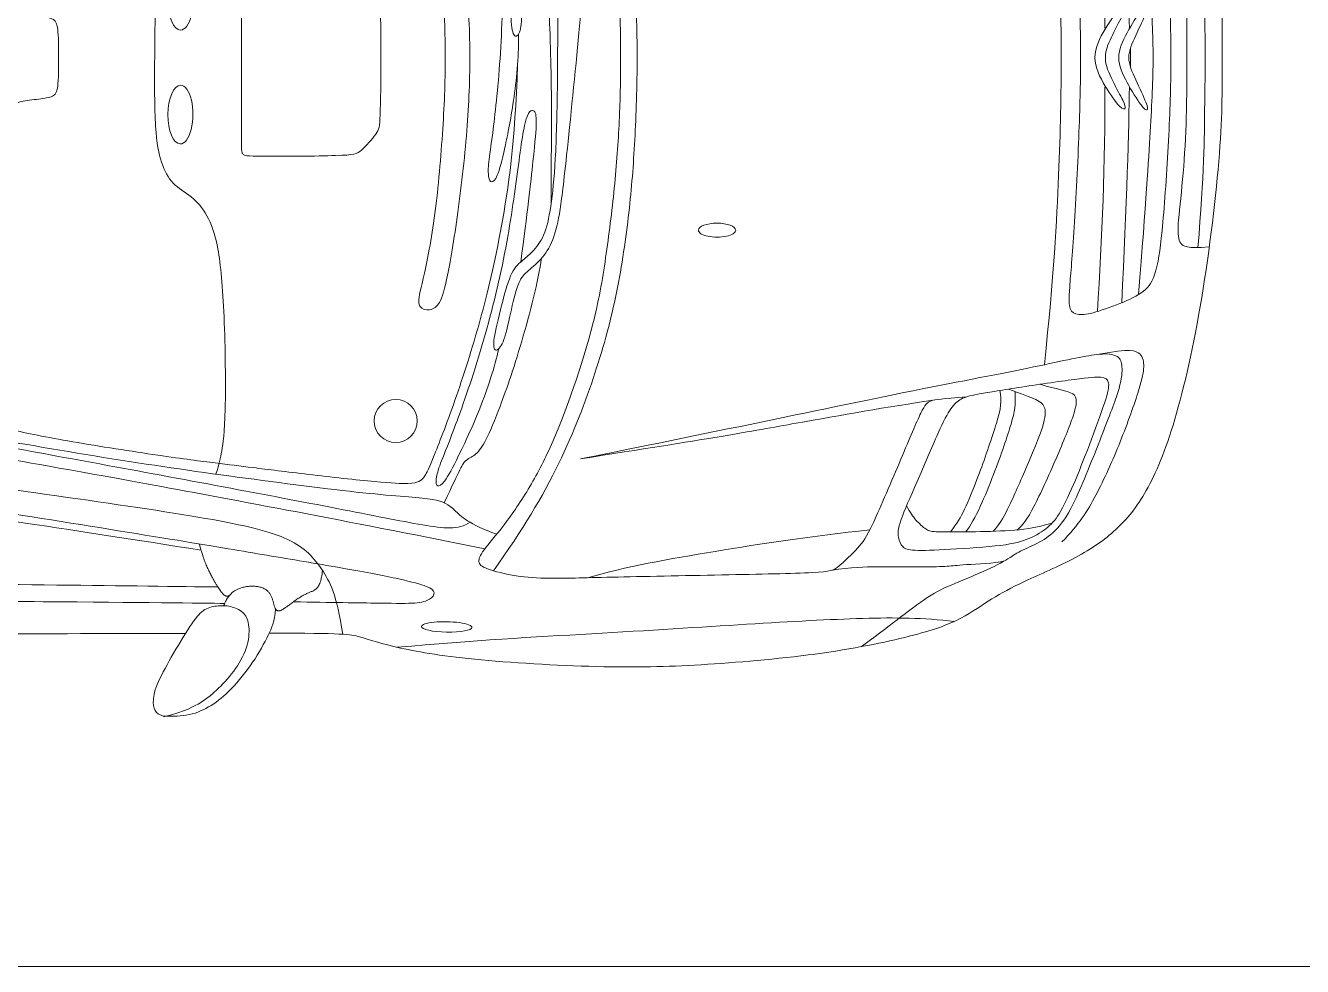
# Model space of a CAD drawing. Header units: metres. Extents: x 42 to 294, y -52 to 32.
# Drawn here: x 148.165 to 149.881, y -7.494 to -6.23 of the extents above; entities that cross this region are included whole.
import ezdxf

# ---------------------------------------------------------------- set-up
doc = ezdxf.new("R2010")
doc.units = ezdxf.units.M
doc.header["$LTSCALE"] = 0.15
doc.layers.add('L-DETLGEM', color=6, linetype='Continuous', lineweight=9)
doc.layers.add('Vista', color=2, linetype='Continuous', lineweight=20)

# ---------------------------------------------------------------- blocks, each defined once
blk = doc.blocks.new('Coche _3_ - Coche _3_-12-01 P_Baja')
at = {"layer": 'L-DETLGEM'}
for start, end in [(0, 180), (180, 360)]:
    blk.add_arc((-0.7194, 0.488), 0.0289, start, end, dxfattribs=at)
for centre, major_axis, ratio, start_param, end_param in [((-0.7879, 0.7646), (-0.0339, 0.0006), 0.206201, 0, 3.141593), ((-0.7879, 0.7646), (-0.0339, 0.0006), 0.206201, 3.141593, 6.283185), ((-1.1512, 0.2317), (0.025, 0), 0.377237, 0, 3.141593), ((-1.1512, 0.2317), (0.025, 0), 0.377237, 3.141593, 6.283185), ((-0.4301, 0.0765), (0.0003, 0.0394), 0.426591, 0, 3.141593), ((-0.4301, 0.0765), (0.0003, 0.0394), 0.426591, 3.141593, 6.283185), ((-0.4301, -0.0765), (-0.0003, 0.0394), 0.426591, 0, 3.141593), ((-0.4301, -0.0765), (-0.0003, 0.0394), 0.426591, 3.141593, 6.283185)]:
    blk.add_ellipse(centre, major_axis=major_axis, ratio=ratio, start_param=start_param, end_param=end_param, dxfattribs=at)
for points in [[(-0.5578, 0.7404), (-0.5566, 0.7579), (-0.55, 0.7729), (-0.5288, 0.8123), (-0.4976, 0.8503), (-0.472, 0.8714), (-0.4429, 0.8843), (-0.4076, 0.8853), (-0.3969, 0.8808), (-0.3923, 0.8672), (-0.3962, 0.8445), (-0.4166, 0.8066), (-0.4448, 0.7596), (-0.4607, 0.7402), (-0.4785, 0.7357), (-0.4976, 0.736), (-0.5155, 0.7438), (-0.5232, 0.759), (-0.5223, 0.7888), (-0.5057, 0.8212), (-0.4808, 0.8487), (-0.4594, 0.8659), (-0.4374, 0.8775), (-0.4076, 0.8853)], [(-0.5578, 0.7404), (-0.5566, 0.7579), (-0.55, 0.7729), (-0.5288, 0.8123), (-0.4976, 0.8503), (-0.472, 0.8714), (-0.4429, 0.8843), (-0.4076, 0.8853), (-0.3969, 0.8808), (-0.3923, 0.8672), (-0.3962, 0.8445), (-0.4166, 0.8066), (-0.4448, 0.7596), (-0.4607, 0.7402), (-0.4785, 0.7357), (-0.4976, 0.736), (-0.5155, 0.7438), (-0.5232, 0.759), (-0.5223, 0.7888), (-0.5057, 0.8212), (-0.4808, 0.8487), (-0.4594, 0.8659), (-0.4374, 0.8775), (-0.4076, 0.8853)], [(-0.55, 0.7729), (-0.65, 0.7729), (-0.6663, 0.7759), (-0.7175, 0.7929), (-0.8198, 0.81), (-1.0106, 0.8203), (-1.1307, 0.8166), (-1.2989, 0.8018), (-1.4279, 0.7744), (-1.4809, 0.7541), (-1.521, 0.7256), (-1.558, 0.7055), (-1.6373, 0.6717), (-1.689, 0.6358), (-1.7281, 0.5883), (-1.7662, 0.4985), (-1.8043, 0.3312), (-1.8307, 0.1104), (-1.8296, 0), (-1.8307, -0.1104), (-1.8043, -0.3312), (-1.7662, -0.4985), (-1.7281, -0.5883), (-1.689, -0.6358), (-1.6373, -0.6717), (-1.558, -0.7055), (-1.521, -0.7256), (-1.4809, -0.7541), (-1.4279, -0.7744), (-1.2989, -0.8018), (-1.1307, -0.8166), (-1.0106, -0.8203), (-0.8198, -0.81), (-0.7175, -0.7929), (-0.6663, -0.7759), (-0.65, -0.7729), (-0.55, -0.7729)], [(-1.345, 0.7911), (-1.3935, 0.755), (-1.4292, 0.7267), (-1.4575, 0.7109), (-1.5049, 0.6926), (-1.5432, 0.6735), (-1.5565, 0.6627), (-1.5848, 0.6519), (-1.6089, 0.6344), (-1.6305, 0.6028), (-1.6729, 0.4956), (-1.6946, 0.4391), (-1.6962, 0.4133), (-1.6921, 0.4), (-1.668, 0.395), (-1.5831, 0.415), (-1.4109, 0.4474), (-1.1864, 0.4948), (-1.0134, 0.5297), (-0.9676, 0.5388)], [(-1.4697, 0.7572), (-1.4282, 0.7523), (-1.3539, 0.7515), (-1.201, 0.7602), (-0.9875, 0.7739), (-0.8245, 0.7825), (-0.7214, 0.7919)], [(-0.4369, 0.7733), (-0.1961, 0.7738), (0.032, 0.7743), (0.2734, 0.7727), (0.6213, 0.7691), (0.7871, 0.7691), (0.8138, 0.7743), (0.9084, 0.7906), (1.0346, 0.8011), (1.1678, 0.8028), (1.3345, 0.7959), (1.445, 0.7842), (1.5003, 0.7732), (1.5992, 0.7395), (1.7068, 0.6947), (1.7502, 0.6717), (1.7578, 0.6636), (1.7671, 0.6409), (1.7933, 0.5351), (1.8088, 0.4246), (1.8255, 0.2637), (1.8302, 0.0996), (1.8299, -0.0003), (1.8302, -0.0996), (1.8255, -0.2637), (1.8088, -0.4246), (1.7933, -0.5351), (1.7671, -0.6409), (1.7578, -0.6636), (1.7502, -0.6717), (1.7068, -0.6947), (1.5992, -0.7395), (1.5003, -0.7732), (1.445, -0.7842), (1.3345, -0.7959), (1.1678, -0.8028), (1.0346, -0.8011), (0.9084, -0.7906), (0.8138, -0.7743), (0.7871, -0.7691), (0.6213, -0.7691), (0.2734, -0.7727), (0.032, -0.7743), (-0.1961, -0.7738), (-0.4369, -0.7733)], [(-0.6483, 0.7745), (-0.6402, 0.7209), (-0.6214, 0.6857), (-0.5859, 0.6445), (-0.4823, 0.6198), (-0.2677, 0.589), (-0.0321, 0.5557), (0.079, 0.5397), (0.2615, 0.5261), (0.5459, 0.5125), (0.6002, 0.51), (0.6199, 0.5187), (0.6285, 0.5433), (0.6248, 0.6654), (0.6217, 0.7695)], [(-0.6211, 0.689), (-0.6206, 0.6927), (-0.6197, 0.6983), (-0.6186, 0.7029), (-0.6174, 0.7064), (-0.6161, 0.7092), (-0.6146, 0.7114), (-0.613, 0.713), (-0.6114, 0.7143), (-0.6097, 0.7154), (-0.6079, 0.7164), (-0.606, 0.7172), (-0.6041, 0.7181), (-0.6021, 0.7189), (-0.5999, 0.7199), (-0.5977, 0.7209), (-0.5954, 0.7221), (-0.593, 0.7234), (-0.5905, 0.7249), (-0.588, 0.7266), (-0.5855, 0.7283), (-0.5831, 0.73), (-0.5807, 0.7317), (-0.5785, 0.7334), (-0.5765, 0.7349), (-0.5746, 0.7363), (-0.5729, 0.7376), (-0.5714, 0.7387), (-0.57, 0.7396), (-0.5687, 0.7405), (-0.5675, 0.7412), (-0.5664, 0.7418), (-0.5653, 0.7423), (-0.5642, 0.7427), (-0.5632, 0.7429), (-0.5622, 0.743), (-0.5613, 0.743), (-0.5604, 0.7428), (-0.5596, 0.7424), (-0.5588, 0.7418), (-0.5581, 0.7409), (-0.5575, 0.7398), (-0.557, 0.7386), (-0.5565, 0.7371), (-0.5561, 0.7355), (-0.5556, 0.7338), (-0.5551, 0.732), (-0.5546, 0.7301), (-0.554, 0.7281), (-0.5534, 0.7262), (-0.5526, 0.7243), (-0.5518, 0.7224), (-0.5508, 0.7206), (-0.5496, 0.7189), (-0.5482, 0.7172), (-0.5467, 0.7157), (-0.5449, 0.7144), (-0.5429, 0.7132), (-0.5406, 0.7122), (-0.5382, 0.7113), (-0.5356, 0.7107), (-0.5329, 0.7102), (-0.5301, 0.7099), (-0.5273, 0.7098), (-0.5244, 0.7098), (-0.5215, 0.7101), (-0.5187, 0.7104), (-0.5159, 0.711), (-0.5132, 0.7116), (-0.5107, 0.7124), (-0.5084, 0.7132), (-0.5063, 0.7141), (-0.5044, 0.7151), (-0.5028, 0.716), (-0.5014, 0.717), (-0.5003, 0.7179), (-0.4993, 0.7189), (-0.4985, 0.7198), (-0.4977, 0.7206), (-0.497, 0.7213), (-0.4963, 0.722), (-0.4956, 0.7225), (-0.4948, 0.723), (-0.494, 0.7232), (-0.4931, 0.7233), (-0.4922, 0.7233), (-0.4912, 0.723), (-0.4902, 0.7225), (-0.4891, 0.7218), (-0.4879, 0.7209), (-0.4867, 0.7196), (-0.4853, 0.718), (-0.4838, 0.7161), (-0.4822, 0.7137), (-0.4804, 0.7109), (-0.4784, 0.7077), (-0.4761, 0.7039), (-0.4737, 0.6996), (-0.4711, 0.6947), (-0.4683, 0.6893), (-0.4656, 0.6832), (-0.4629, 0.6766), (-0.4602, 0.6693), (-0.4578, 0.6615), (-0.4556, 0.653)], [(-0.5819, 0.7309), (-0.6328, 0.7318), (-0.7084, 0.7327), (-0.7486, 0.7335), (-0.7666, 0.7281), (-0.7737, 0.7181), (-0.7649, 0.7105), (-0.7298, 0.7009), (-0.6542, 0.6863), (-0.5513, 0.6692), (-0.4556, 0.653), (-0.2417, 0.6182), (-0.0415, 0.5873), (0.0478, 0.5759), (0.217, 0.5605), (0.3995, 0.5525), (0.5258, 0.5521), (0.5488, 0.5526), (0.5582, 0.5563), (0.5615, 0.5676), (0.5507, 0.6135), (0.5366, 0.6707), (0.5291, 0.7045), (0.5249, 0.719), (0.516, 0.7241), (0.4883, 0.7237), (0.2096, 0.7262), (-0.2835, 0.7311), (-0.4612, 0.7326), (-0.4894, 0.733)], [(-0.4959, 0.7223), (-0.4912, 0.7292), (-0.4912, 0.7292), (-0.4881, 0.7361)], [(-0.4578, 0.6615), (-0.282, 0.6335), (-0.0064, 0.5937), (0.0582, 0.586), (0.146, 0.5772), (0.256, 0.5714), (0.4208, 0.5661), (0.5255, 0.5655), (0.5399, 0.5657), (0.5445, 0.5719), (0.5428, 0.5838), (0.5276, 0.6306), (0.5075, 0.6819), (0.5018, 0.6962), (0.5014, 0.704), (0.5059, 0.7093), (0.5092, 0.7171), (0.5087, 0.7236)], [(0.5018, 0.7014), (0.3413, 0.703), (0.0432, 0.7043), (-0.3794, 0.7097), (-0.4804, 0.7109)], [(-1.5373, 0.6759), (-1.5242, 0.6793), (-1.4767, 0.6809), (-1.4636, 0.6835), (-1.4307, 0.684), (-1.3631, 0.684), (-1.3334, 0.684), (-1.3037, 0.6888)], [(-1.4866, 0.4555), (-1.4528, 0.4584), (-1.4365, 0.4598), (-1.4279, 0.4683), (-1.4011, 0.5324), (-1.3559, 0.639), (-1.3428, 0.6567), (-1.3121, 0.6868), (-1.2996, 0.692), (-1.1628, 0.6946), (-0.9943, 0.698), (-0.9223, 0.7), (-0.8823, 0.6973), (-0.8365, 0.6862), (-0.8293, 0.6777), (-0.8339, 0.6646), (-0.864, 0.6306), (-0.9007, 0.5769), (-0.9308, 0.5178), (-0.9589, 0.4445), (-0.9897, 0.345), (-1.0034, 0.2591), (-1.0152, 0.1623), (-1.0211, 0.072), (-1.0218, 0), (-1.0211, -0.072), (-1.0152, -0.1623), (-1.0034, -0.2591), (-0.9897, -0.345), (-0.9589, -0.4445), (-0.9308, -0.5178), (-0.9007, -0.5769), (-0.864, -0.6306), (-0.8339, -0.6646), (-0.8293, -0.6777), (-0.8365, -0.6862), (-0.8823, -0.6973), (-0.9223, -0.7), (-0.9943, -0.698), (-1.1628, -0.6946), (-1.2996, -0.692), (-1.3121, -0.6868), (-1.3428, -0.6567), (-1.3559, -0.639), (-1.4011, -0.5324), (-1.4279, -0.4683), (-1.4365, -0.4598), (-1.4528, -0.4584), (-1.4866, -0.4555)], [(-1.3564, 0.6343), (-1.2776, 0.6427), (-1.1449, 0.6629), (-1.028, 0.6838), (-0.9773, 0.6985)], [(-0.8507, 0.6892), (-0.89, 0.6348), (-0.944, 0.5427), (-0.9901, 0.4207), (-1.0181, 0.3167), (-1.0341, 0.2047), (-1.0411, 0.1146), (-1.0451, 0), (-1.0411, -0.1146), (-1.0341, -0.2047), (-1.0181, -0.3167), (-0.9901, -0.4207), (-0.944, -0.5427), (-0.89, -0.6348), (-0.8507, -0.6892)], [(-0.8393, 0.6596), (-0.6705, 0.6256), (-0.3619, 0.5678), (-0.1561, 0.5312), (-0.0926, 0.5227), (0.0328, 0.5072), (0.2837, 0.4847), (0.5994, 0.472), (0.9697, 0.462), (1.2573, 0.4563), (1.4779, 0.4501)], [(-1.6145, 0.6505), (-1.6376, 0.6267), (-1.66, 0.5914), (-1.6939, 0.5164), (-1.7213, 0.4385), (-1.7256, 0.414), (-1.7227, 0.3967), (-1.7061, 0.3902), (-1.6642, 0.3984)], [(-1.6013, 0.6252), (-1.5762, 0.6324), (-1.5467, 0.6357), (-1.4907, 0.6369), (-1.4424, 0.6373), (-1.433, 0.6353), (-1.4174, 0.621), (-1.4109, 0.6115), (-1.4059, 0.6016)], [(-1.5427, 0.4451), (-1.5602, 0.452), (-1.5836, 0.459), (-1.593, 0.4696), (-1.5926, 0.4888), (-1.5664, 0.5518), (-1.539, 0.6136), (-1.5308, 0.6267), (-1.522, 0.6361)], [(-1.5515, 0.4486), (-1.5529, 0.4651), (-1.5492, 0.4856), (-1.5255, 0.5551), (-1.498, 0.621), (-1.4855, 0.6369)], [(-1.531, 0.447), (-1.5345, 0.4606), (-1.53, 0.4831), (-1.5025, 0.5629), (-1.4825, 0.6111), (-1.4739, 0.625), (-1.4648, 0.637)], [(-0.8551, 0.64), (-0.8176, 0.6268), (-0.7962, 0.6043), (-0.7783, 0.592), (-0.7019, 0.5886), (-0.5155, 0.565), (-0.3426, 0.5404), (-0.1427, 0.5056), (-0.118, 0.5), (-0.1046, 0.4865), (-0.1102, 0.4528), (-0.1293, 0.2665), (-0.1405, 0.1217), (-0.1416, 0), (-0.1405, -0.1217), (-0.1293, -0.2665), (-0.1102, -0.4528), (-0.1046, -0.4865), (-0.118, -0.5), (-0.1427, -0.5056), (-0.3426, -0.5404), (-0.5155, -0.565), (-0.7019, -0.5886), (-0.7783, -0.592), (-0.7962, -0.6043), (-0.8176, -0.6268), (-0.8551, -0.64)], [(-1.5849, 0.4387), (-1.6089, 0.4455), (-1.6298, 0.4492), (-1.6347, 0.4573), (-1.6335, 0.4737), (-1.6081, 0.5367), (-1.5741, 0.6111), (-1.5623, 0.6279), (-1.554, 0.6344)], [(-0.8194, 0.624), (-0.8033, 0.6344), (-0.7659, 0.6305), (-0.6465, 0.6064), (-0.4901, 0.5768), (-0.3176, 0.5449), (-0.1703, 0.5179), (-0.1226, 0.5076), (-0.1116, 0.5022), (-0.108, 0.4959), (-0.1093, 0.4884)], [(-0.7845, 0.598), (-0.8066, 0.5507), (-0.812, 0.5398), (-0.8257, 0.5354), (-0.8383, 0.5196), (-0.8553, 0.4824), (-0.8887, 0.3871), (-0.9111, 0.299), (-0.9153, 0.2694)], [(-0.8874, 0.2745), (-0.8964, 0.2084), (-0.9052, 0.1263), (-0.9096, 0.0821), (-0.9061, 0.068), (-0.8928, 0.0733), (-0.8822, 0.1651), (-0.8637, 0.2844), (-0.8292, 0.4133), (-0.7903, 0.5197), (-0.777, 0.5498), (-0.7726, 0.5692), (-0.7746, 0.5769), (-0.7839, 0.5732), (-0.8019, 0.5397), (-0.8323, 0.4753), (-0.8527, 0.4152), (-0.8578, 0.3909)], [(-0.8516, -0.2762), (-0.8512, -0.2778), (-0.8477, -0.2935), (-0.8442, -0.3087), (-0.8405, -0.3235), (-0.8367, -0.338), (-0.8329, -0.3523), (-0.8288, -0.3665), (-0.8247, -0.3806), (-0.8205, -0.3946), (-0.8162, -0.4084), (-0.8119, -0.4219), (-0.8075, -0.435), (-0.8032, -0.4478), (-0.799, -0.4602), (-0.7947, -0.4721), (-0.7906, -0.4834), (-0.7867, -0.4942), (-0.7829, -0.5042), (-0.7794, -0.5135), (-0.7761, -0.522), (-0.7731, -0.5295), (-0.7704, -0.5362), (-0.7681, -0.5418), (-0.7661, -0.5466), (-0.7644, -0.5505), (-0.7629, -0.5537), (-0.7616, -0.5564), (-0.7605, -0.5586), (-0.7594, -0.5604), (-0.7584, -0.5619), (-0.7575, -0.5632), (-0.7565, -0.5644), (-0.7555, -0.5655), (-0.7545, -0.5664), (-0.7535, -0.5672), (-0.7525, -0.568), (-0.7514, -0.5686), (-0.7503, -0.5692), (-0.7491, -0.5698), (-0.7479, -0.5703), (-0.7465, -0.5707), (-0.7449, -0.5711), (-0.7431, -0.5714), (-0.741, -0.5716), (-0.7385, -0.5718), (-0.7356, -0.5719), (-0.7324, -0.572), (-0.7286, -0.572), (-0.7242, -0.5718), (-0.7191, -0.5716), (-0.7134, -0.5713), (-0.7068, -0.5708), (-0.6993, -0.5702), (-0.6909, -0.5695), (-0.6814, -0.5686), (-0.6711, -0.5675), (-0.6599, -0.5663), (-0.6481, -0.565), (-0.6357, -0.5636), (-0.6228, -0.5621), (-0.6096, -0.5606), (-0.5961, -0.559), (-0.5825, -0.5573), (-0.5687, -0.5556), (-0.5548, -0.5539), (-0.5406, -0.5522), (-0.5263, -0.5504), (-0.5118, -0.5487), (-0.4971, -0.5469), (-0.4821, -0.5451), (-0.4098, -0.5357), (-0.2768, -0.5152), (-0.196, -0.4988), (-0.1543, -0.4872), (-0.1406, -0.4798), (-0.1327, -0.4682), (-0.1337, -0.4344), (-0.148, -0.3134), (-0.1585, -0.2015), (-0.1622, -0.1788), (-0.1701, -0.163), (-0.1934, -0.1424), (-0.2001, -0.1316), (-0.2028, -0.1158), (-0.2028, -0.0842), (-0.2044, -0.0652), (-0.2128, -0.0583), (-0.2413, -0.0557), (-0.2603, -0.053), (-0.2661, -0.0435), (-0.2667, 0), (-0.2661, 0.0435), (-0.2603, 0.053), (-0.2413, 0.0557), (-0.2128, 0.0583), (-0.2044, 0.0652), (-0.2028, 0.0842), (-0.2028, 0.1158), (-0.2001, 0.1316), (-0.1934, 0.1424), (-0.1701, 0.163), (-0.1622, 0.1788), (-0.1585, 0.2015), (-0.148, 0.3134), (-0.1337, 0.4344), (-0.1327, 0.4682), (-0.1406, 0.4798), (-0.1543, 0.4872), (-0.196, 0.4988), (-0.2768, 0.5152), (-0.4098, 0.5357), (-0.4821, 0.5451), (-0.5224, 0.5499), (-0.5974, 0.5593), (-0.7019, 0.5712), (-0.7403, 0.5726), (-0.7508, 0.5698), (-0.7584, 0.5636), (-0.7664, 0.547), (-0.7982, 0.4654), (-0.8344, 0.3528), (-0.8614, 0.2372), (-0.88, 0.1152), (-0.883, 0.0094)], [(-0.4065, -0.5492), (-0.4099, -0.5177), (-0.4142, -0.5095), (-0.411, -0.5038), (-0.3892, -0.5004), (-0.3655, -0.4805), (-0.3402, -0.4398), (-0.3281, -0.3889), (-0.3247, -0.3331), (-0.3354, -0.2774), (-0.3538, -0.2359), (-0.3727, -0.2141), (-0.3965, -0.1996), (-0.4193, -0.1928), (-0.426, -0.1912), (-0.4256, -0.1876), (-0.4156, -0.1755), (-0.401, -0.1428), (-0.3968, -0.1047), (-0.3953, 0), (-0.3953, 0.1023), (-0.4038, 0.1423), (-0.4183, 0.1713), (-0.4456, 0.1849), (-0.4669, 0.2105), (-0.4814, 0.248), (-0.4899, 0.3382), (-0.4916, 0.4903), (-0.4855, 0.5319), (-0.4821, 0.5451), (-0.4779, 0.5594)], [(-0.4065, -0.5492), (-0.4099, -0.5177), (-0.4142, -0.5095), (-0.411, -0.5038), (-0.3892, -0.5004), (-0.3655, -0.4805), (-0.3402, -0.4398), (-0.3281, -0.3889), (-0.3247, -0.3331), (-0.3354, -0.2774), (-0.3538, -0.2359), (-0.3727, -0.2141), (-0.3965, -0.1996), (-0.4193, -0.1928), (-0.426, -0.1912), (-0.4256, -0.1876), (-0.4156, -0.1755), (-0.401, -0.1428), (-0.3968, -0.1047), (-0.3953, 0), (-0.3953, 0.1023), (-0.4038, 0.1423), (-0.4183, 0.1713), (-0.4456, 0.1849), (-0.4669, 0.2105), (-0.4814, 0.248), (-0.4899, 0.3382), (-0.4916, 0.4903), (-0.4855, 0.5319), (-0.4821, 0.5451), (-0.4779, 0.5594)], [(-1.4441, 0.4597), (-1.379, 0.4693), (-1.2565, 0.4912), (-1.138, 0.5124), (-0.9676, 0.5388)], [(-1.591, 0.4124), (-1.6037, 0.2916), (-1.6117, 0.1463), (-1.6144, 0), (-1.6117, -0.1463), (-1.6037, -0.2916), (-1.591, -0.4124)], [(-0.8738, 0.2932), (-0.8693, 0.3035), (-0.861, 0.3347), (-0.8495, 0.3815), (-0.8522, 0.3974), (-0.8646, 0.3851), (-0.8716, 0.3515), (-0.8831, 0.3029), (-0.892, 0.2897), (-0.9123, 0.2747), (-0.93, 0.2508), (-0.9397, 0.2128), (-0.9467, 0.1554), (-0.968, -0.0524), (-0.9721, -0.1143), (-0.973, -0.1358)], [(-1.7581, 0.1042), (-1.7561, 0.1434), (-1.7501, 0.2347), (-1.7419, 0.2892), (-1.7301, 0.3128), (-1.6992, 0.3282), (-1.6565, 0.3437), (-1.6356, 0.3464), (-1.6238, 0.34), (-1.6238, 0.3164), (-1.6311, 0.2402), (-1.6384, 0.0895), (-1.6402, 0), (-1.639, -0.0597), (-1.6375, -0.0997)], [(-1.6949, 0.3292), (-1.7017, 0.2008), (-1.7046, 0.0894), (-1.7052, 0.0396)], [(-1.6622, 0.3409), (-1.6688, 0.243), (-1.6724, 0.1394), (-1.6724, 0.0397)], [(-0.7821, 0.103), (-0.7796, 0.1401), (-0.7725, 0.2223), (-0.7545, 0.3062), (-0.747, 0.3328), (-0.7608, 0.3413), (-0.7768, 0.3349), (-0.7853, 0.3147), (-0.8012, 0.2276), (-0.8161, 0.1011), (-0.8204, 0), (-0.8175, -0.0674), (-0.8143, -0.1053)], [(-1.7176, -0.3183), (-1.7277, -0.19), (-1.734, -0.0893), (-1.7385, 0), (-1.734, 0.0893), (-1.7277, 0.19), (-1.7176, 0.3183)], [(-0.973, -0.1358), (-0.9738, -0.1573), (-0.9733, -0.1814), (-0.9688, -0.1982), (-0.9538, -0.2026), (-0.9414, -0.1955), (-0.9388, -0.169), (-0.937, -0.0639), (-0.937, 0.043), (-0.9344, 0.1422), (-0.9282, 0.2031), (-0.9194, 0.2411), (-0.9026, 0.2623), (-0.8884, 0.2729), (-0.8784, 0.2829), (-0.8738, 0.2932)], [(-1.8117, -0.2542), (-1.7828, -0.2565), (-1.7719, -0.2511), (-1.7691, -0.2311), (-1.7773, -0.1648), (-1.7819, -0.0922), (-1.7828, 0), (-1.7819, 0.0922), (-1.7773, 0.1648), (-1.7691, 0.2311), (-1.7719, 0.2511), (-1.7828, 0.2565), (-1.8117, 0.2542)], [(-1.7973, 0.2554), (-1.8055, 0.1558), (-1.8064, 0.055), (-1.8073, 0), (-1.8064, -0.055), (-1.8055, -0.1558), (-1.7973, -0.2554)], [(-0.9282, 0.1961), (-0.9287, 0.096), (-0.9287, 0.0405), (-0.9277, 0), (-0.9252, -0.0844), (-0.9192, -0.1867)], [(-0.8853, -0.1516), (-0.8784, -0.2179), (-0.8675, -0.2998), (-0.8613, -0.3438), (-0.8545, -0.3567), (-0.8429, -0.3484), (-0.8544, -0.2566), (-0.8646, -0.1364), (-0.8617, -0.0029), (-0.8492, 0.1097), (-0.8434, 0.142), (-0.8437, 0.1619), (-0.8475, 0.1689), (-0.8557, 0.1631), (-0.8652, 0.1263), (-0.8794, 0.0565), (-0.885, -0.0067), (-0.8842, -0.0315)], [(-0.6985, 0.0766), (-0.6979, 0.0932), (-0.6964, 0.0999), (-0.6709, 0.1283), (-0.6602, 0.1319), (-0.5204, 0.1331), (-0.5127, 0.1307), (-0.5116, 0.1206), (-0.5127, 0), (-0.512, -0.0804), (-0.512, -0.1022)], [(-1.6375, -0.0997), (-1.636, -0.1397), (-1.6311, -0.2402), (-1.6238, -0.3164), (-1.6238, -0.34), (-1.6356, -0.3464), (-1.6565, -0.3437), (-1.6992, -0.3282), (-1.7301, -0.3128), (-1.7419, -0.2892), (-1.7501, -0.2347), (-1.7592, -0.0977), (-1.7619, 0), (-1.7601, 0.0651), (-1.7581, 0.1042)], [(-0.8143, -0.1053), (-0.8112, -0.1433), (-0.8012, -0.2276), (-0.7853, -0.3147), (-0.7768, -0.3349), (-0.7608, -0.3413), (-0.747, -0.3328), (-0.7545, -0.3062), (-0.7725, -0.2223), (-0.7832, -0.099), (-0.7874, 0), (-0.7846, 0.066), (-0.7821, 0.103)], [(-1.7138, 0.0298), (-1.7188, 0.0406), (-1.7301, 0.0647), (-1.7301, 0.0718), (-1.7229, 0.0682), (-1.701, 0.033), (-1.6858, 0), (-1.696, -0.022), (-1.7022, -0.0334)], [(-1.6727, 0.0382), (-1.6797, 0.0499), (-1.6943, 0.0705), (-1.701, 0.0691), (-1.6984, 0.0607), (-1.6827, 0.0316), (-1.668, 0), (-1.6778, -0.0211), (-1.6829, -0.0312)], [(-0.512, -0.1022), (-0.512, -0.124), (-0.5127, -0.1307), (-0.5204, -0.1331), (-0.6602, -0.1319), (-0.6709, -0.1283), (-0.6964, -0.0999), (-0.6987, -0.0899), (-0.6999, 0), (-0.6991, 0.0599), (-0.6985, 0.0766)], [(-1.6829, -0.0312), (-1.6879, -0.0413), (-1.6984, -0.0607), (-1.701, -0.0691), (-1.6943, -0.0705), (-1.6724, -0.0397), (-1.6519, 0), (-1.6656, 0.0264), (-1.6727, 0.0382)], [(-1.6829, -0.0312), (-1.6879, -0.0413), (-1.6984, -0.0607), (-1.701, -0.0691), (-1.6943, -0.0705), (-1.6724, -0.0397), (-1.6519, 0), (-1.6656, 0.0264), (-1.6727, 0.0382)], [(-1.7022, -0.0334), (-1.7083, -0.0447), (-1.7229, -0.0682), (-1.7301, -0.0718), (-1.7301, -0.0647), (-1.7131, -0.0285), (-1.7001, 0), (-1.7088, 0.019), (-1.7138, 0.0298)], [(-1.7066, -0.0129), (-1.7067, -0.0041), (-1.7067, -0.0041), (-1.7067, 0.0127)], [(-0.8766, -0.1302), (-0.8746, -0.1191), (-0.874, -0.0868), (-0.8739, -0.0386), (-0.8803, -0.0238), (-0.8894, -0.0387), (-0.8883, -0.073), (-0.8879, -0.1229), (-0.8934, -0.1379), (-0.9095, -0.1573), (-0.921, -0.1847), (-0.9215, -0.2239), (-0.9147, -0.2814), (-0.886, -0.4883), (-0.8753, -0.5493), (-0.8711, -0.5704)], [(-1.6949, -0.3292), (-1.7017, -0.2008), (-1.7046, -0.0894), (-1.7052, -0.0396)], [(-1.6622, -0.3409), (-1.6688, -0.243), (-1.6724, -0.1394), (-1.6724, -0.0397)]]:
    blk.add_open_spline(points, degree=3, dxfattribs=at)
for points, knots in [([(-1.5321, 0.655), (-1.5507, 0.6527), (-1.5709, 0.6472), (-1.5975, 0.6309), (-1.6118, 0.6133), (-1.6326, 0.5691), (-1.6539, 0.5138), (-1.6769, 0.4512), (-1.6785, 0.434), (-1.6703, 0.4275), (-1.6417, 0.4304), (-1.5646, 0.4416), (-1.5329, 0.4467), (-1.524, 0.4482)], [0, 0, 0, 0, 1, 2, 3, 4, 5, 6, 7, 8, 9, 10, 10.5, 10.5, 10.5, 10.5]), ([(-1.524, 0.4482), (-1.515, 0.4497), (-1.4927, 0.4536), (-1.4784, 0.4573), (-1.4657, 0.4688), (-1.4506, 0.497), (-1.4187, 0.5735), (-1.3945, 0.6259), (-1.3937, 0.6451), (-1.3998, 0.6582), (-1.4113, 0.6627), (-1.4592, 0.661), (-1.5135, 0.6573), (-1.5321, 0.655)], [10.5, 10.5, 10.5, 10.5, 11, 12, 13, 14, 15, 16, 17, 18, 19, 20, 21, 21, 21, 21])]:
    blk.add_open_spline(points, degree=3, knots=knots, dxfattribs=at)

msp = doc.modelspace()

# ---------------------------------------------------------------- linework, layer by layer
at = {"layer": 'Vista', "ltscale": 0.2}
msp.add_line((150.928, -7.4939), (144.928, -7.4939), dxfattribs=at)
for radius in [6.5, 3.5]:
    msp.add_arc((148.2217, -6.809), radius, 0, 90, dxfattribs=at)

# ---------------------------------------------------------------- block references
at = {"layer": 'L-DETLGEM', "rotation": 180}
msp.add_blockref('Coche _3_ - Coche _3_-12-01 P_Baja', (147.9431, -6.2733), dxfattribs=at)

doc.saveas('drawing.dxf')
